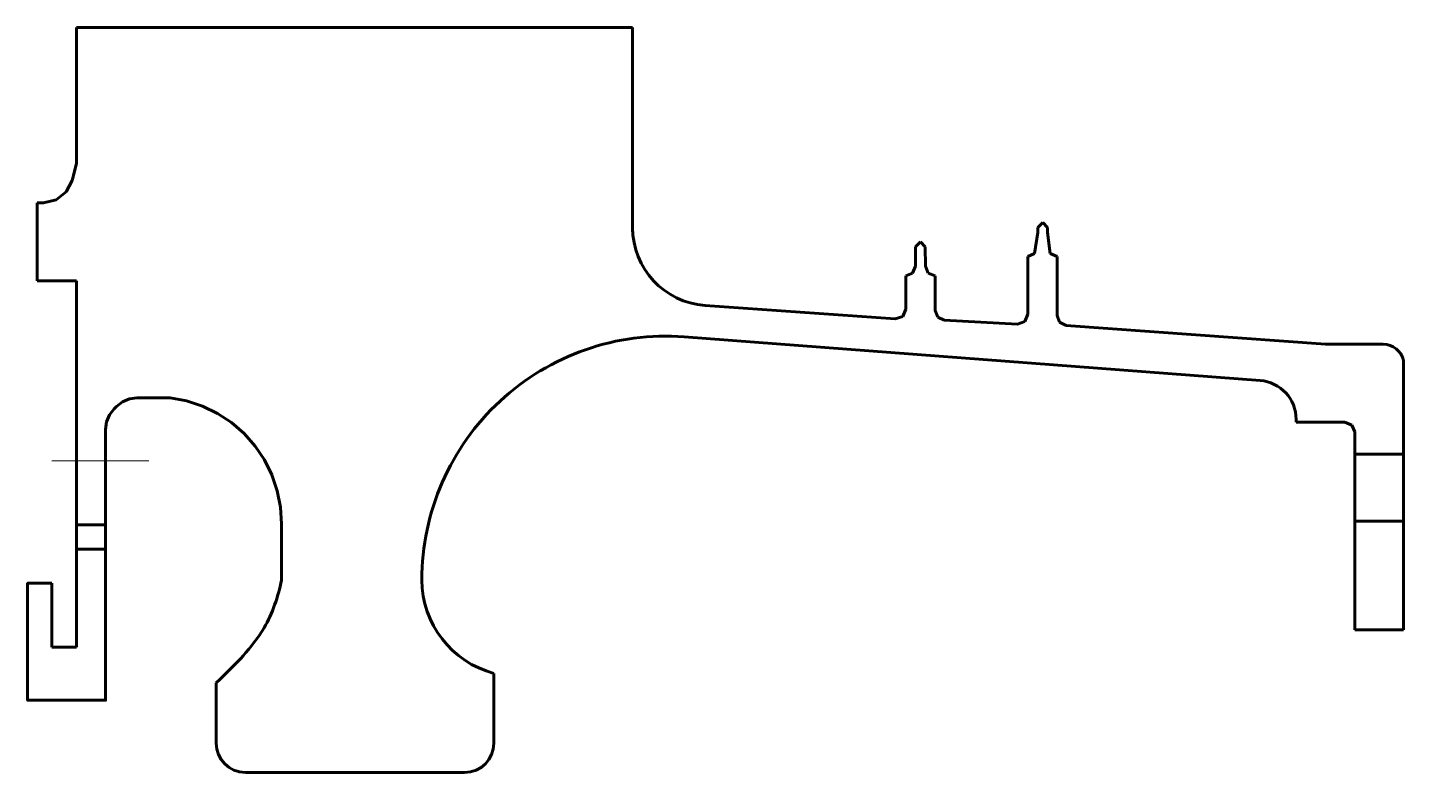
# Model space of a CAD drawing. Header units: millimetres. Extents: x -28 to 113, y 0 to 293.
# Drawn here: x -27.8 to 113.2, y 216.7 to 293.1 of the extents above; entities outside this region: 1.
import ezdxf

# ---------------------------------------------------------------- set-up
doc = ezdxf.new("R2010")
doc.units = ezdxf.units.MM
for name, pattern in [('K5LT_AXLED', [19.5, 15, -1.5, 1.5, -1.5]), ('K5LT_BASIC', [0]), ('K5LT_DASHED', [6, 4, -2])]:
    doc.linetypes.add(name, pattern=pattern)

msp = doc.modelspace()

# ---------------------------------------------------------------- linework, layer by layer
at = {"color": 150, "linetype": 'K5LT_BASIC', "lineweight": 60, "true_color": 0x0080ff}
for p, q in [((5.26, 293.05), (-22.75, 293.05)), ((-22.75, 279.1), (-22.75, 293.05)), ((5.26, 293.05), (34.25, 293.05)), ((34.25, 287.1), (34.25, 293.05)), ((34.25, 287.1), (34.25, 272.1)), ((-22.75, 279.1), (-23.19, 277.37)), ((-23.19, 277.37), (-23.78, 276.2)), ((-26.1, 275.1), (-26.75, 275.1)), ((-26.75, 275.1), (-26.75, 267.1)), ((-24.81, 275.39), (-26.1, 275.1)), ((-23.78, 276.2), (-24.81, 275.39)), ((34.25, 272.1), (34.25, 272.55)), ((76.28, 273.06), (75.78, 272.56)), ((75.78, 272.56), (75.78, 272.06)), ((76.78, 272.56), (76.28, 273.06)), ((76.78, 272.06), (76.78, 272.56)), ((63.74, 271.08), (63.24, 270.58)), ((64.24, 270.58), (63.74, 271.08)), ((75.78, 272.06), (75.45, 269.89)), ((77.04, 269.89), (76.78, 272.06)), ((63.24, 270.58), (63.25, 268.6)), ((64.25, 268.6), (64.24, 270.58)), ((75.45, 269.89), (74.75, 269.6)), ((74.75, 269.6), (74.75, 263.66)), ((77.75, 269.6), (77.04, 269.89)), ((77.75, 263.53), (77.75, 269.6)), ((63.25, 268.6), (62.95, 267.89)), ((64.54, 267.89), (64.25, 268.6)), ((-26.75, 267.1), (-22.75, 267.1)), ((-22.75, 267.1), (-22.75, 259.55)), ((62.95, 267.89), (62.25, 267.6)), ((62.25, 267.6), (62.25, 264.18)), ((65.25, 267.6), (64.54, 267.89)), ((65.25, 264.05), (65.25, 267.6)), ((61.17, 263.18), (41.68, 264.57)), ((62.25, 264.18), (61.93, 263.44)), ((65.52, 263.36), (65.25, 264.05)), ((61.93, 263.44), (61.17, 263.18)), ((66.19, 263.05), (65.52, 263.36)), ((73.69, 262.66), (66.19, 263.05)), ((74.43, 262.93), (73.69, 262.66)), ((74.75, 263.66), (74.43, 262.93)), ((78.01, 262.85), (77.75, 263.53)), ((78.67, 262.53), (78.01, 262.85)), ((105.25, 260.6), (78.67, 262.53)), ((39.55, 261.36), (98.55, 256.88)), ((-22.75, 259.55), (-22.75, 242.1)), ((109.25, 260.6), (105.25, 260.6)), ((109.25, 260.6), (111.16, 260.6)), ((113.25, 258.93), (113.25, 256.6)), ((113.25, 249.32), (113.25, 256.6)), ((-19.35, 253.36), (-18.88, 253.98)), ((-18.88, 253.98), (-18.63, 254.22)), ((-18.63, 254.22), (-18.01, 254.7)), ((-18.01, 254.7), (-17.29, 255)), ((-17.29, 255), (-16.51, 255.1)), ((-16.51, 255.1), (-13.13, 255.1)), ((-13.13, 255.1), (-11.45, 254.78)), ((-11.45, 254.78), (-9.83, 254.24)), ((-9.83, 254.24), (-8.29, 253.5)), ((-19.75, 251.86), (-19.65, 252.64)), ((-19.65, 252.64), (-19.35, 253.36)), ((-8.29, 253.5), (-6.86, 252.56)), ((-6.86, 252.56), (-5.57, 251.43)), ((102.25, 252.89), (102.25, 252.6)), ((102.25, 252.6), (107.25, 252.6)), ((107.25, 252.6), (107.95, 252.31)), ((-19.75, 242.1), (-19.75, 251.86)), ((-5.57, 251.43), (-4.44, 250.15)), ((107.95, 252.31), (108.25, 251.6)), ((108.25, 251.6), (108.25, 240.18)), ((-4.44, 250.15), (-3.48, 248.73)), ((-3.48, 248.73), (-2.72, 247.2)), ((108.25, 249.32), (113.25, 249.32)), ((113.25, 249.32), (113.25, 242.46)), ((-2.72, 247.2), (-2.17, 245.58)), ((-2.17, 245.58), (-1.83, 243.91)), ((-1.83, 243.91), (-1.72, 242.2)), ((-22.75, 242.1), (-22.75, 239.6)), ((-19.75, 242.1), (-22.75, 242.1)), ((-19.75, 242.1), (-19.75, 239.6)), ((-1.72, 242.2), (-1.72, 236.43)), ((108.25, 242.46), (113.25, 242.46)), ((113.25, 231.33), (113.25, 242.46)), ((108.25, 240.18), (108.25, 236.16)), ((-22.75, 229.55), (-22.75, 239.6)), ((-19.75, 239.6), (-22.75, 239.6)), ((-25.25, 236.1), (-25.25, 229.55)), ((108.25, 236.16), (108.25, 235.11)), ((108.25, 235.11), (108.25, 231.33)), ((113.25, 231.33), (108.25, 231.33)), ((-25.25, 229.55), (-22.75, 229.55)), ((-8.43, 225.88), (-8.43, 219.7)), ((20.04, 226.86), (20.04, 219.7)), ((-5.43, 216.7), (17.04, 216.7)), ((-4.93, 216.7), (-5.43, 216.7))]:
    msp.add_line(p, q, dxfattribs=at)
at = {"color": 30, "linetype": 'K5LT_AXLED', "lineweight": 18, "true_color": 0xff8000}
msp.add_line((-25.25, 248.65), (-15.33, 248.65), dxfattribs=at)
at = {"color": 7, "linetype": 'K5LT_DASHED', "lineweight": 18}
msp.add_line((0, 0), (97, 0), dxfattribs=at)
at = {"color": 150, "linetype": 'K5LT_BASIC', "lineweight": 60, "true_color": 0x0080ff}
msp.add_lwpolyline([(-19.75, 239.6), (-19.75, 224.1), (-27.75, 224.1), (-27.75, 236.1), (-25.25, 236.1)], dxfattribs=at)
for centre, radius, start, end in [((42.25, 272.55), 8, 180, 265.9144), ((37.66, 236.43), 25, 85.6648, 180), ((111.15, 258.45), 2.15, 12.8882, 89.7501), ((98.25, 252.89), 4, 0, 85.6648), ((22.55, 236.43), 9.89, 180, 255.3244), ((-5.43, 219.7), 3, 180, 270), ((17.04, 219.7), 3, 270, 0)]:
    msp.add_arc(centre, radius, start, end, dxfattribs=at)
msp.add_open_spline([(-1.72, 236.43), (-2.08, 234.66), (-2.65, 233.01), (-3.52, 231.52), (-4.11, 230.51), (-4.88, 229.56), (-5.66, 228.67), (-6.25, 228.01), (-7.48, 226.77), (-8.43, 225.88)], degree=3, knots=[0, 0, 0, 0, 1, 1, 1, 2, 2, 2, 3, 3, 3, 3], dxfattribs=at)

doc.saveas('drawing.dxf')
